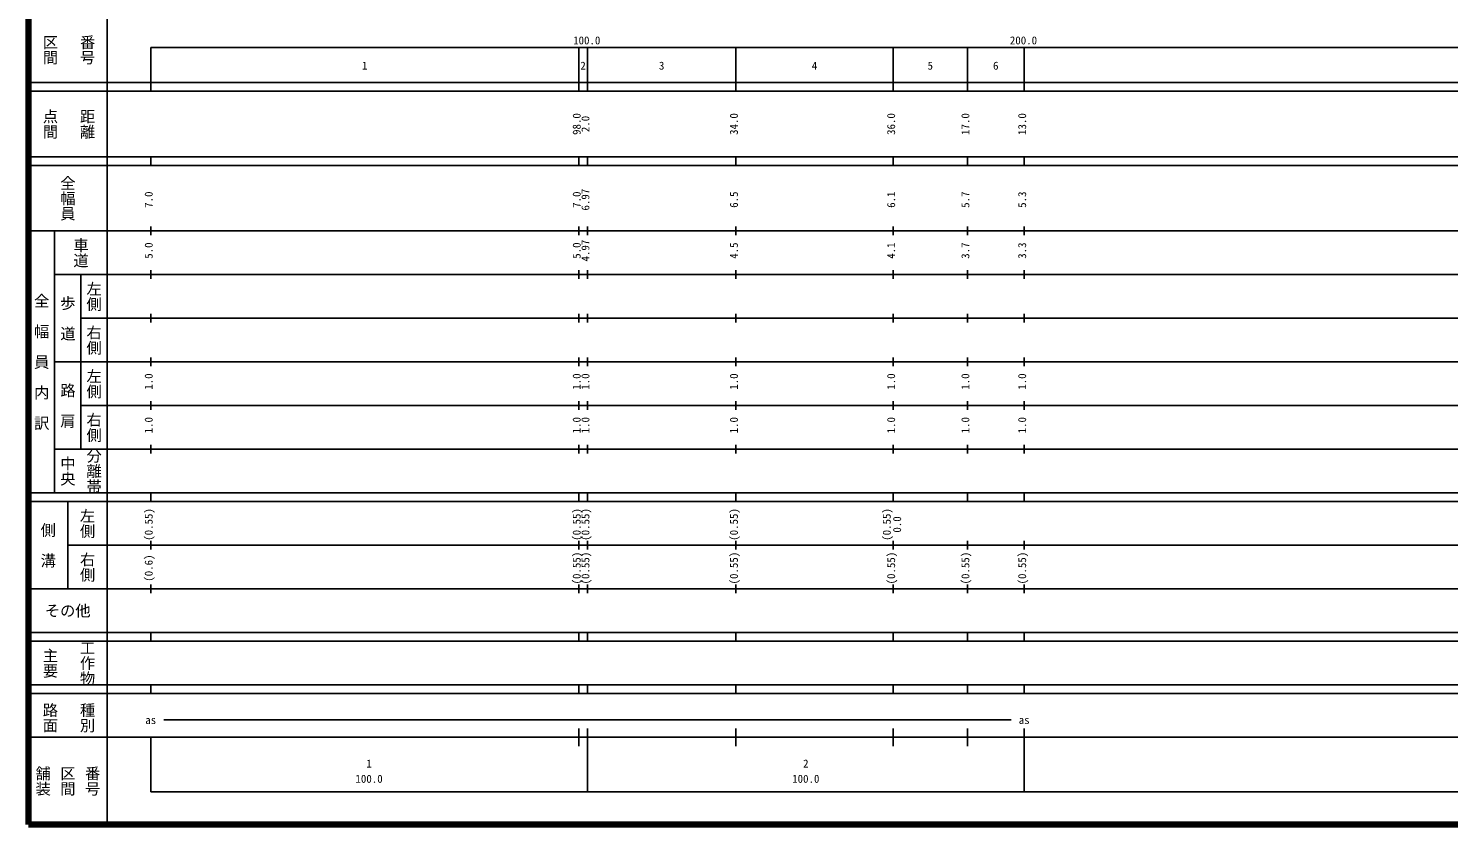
# Model space of a CAD drawing. Units: millimetres on the paper, enlarged 1000 times. Extents: x 40000 to 680000, y 20000 to 380000.
# Drawn here: x 40000 to 365183, y 20000 to 202409 of the extents above; entities that cross this region are included whole.
import ezdxf
from ezdxf.enums import TextEntityAlignment as Align

# ---------------------------------------------------------------- set-up
doc = ezdxf.new("R2010")
doc.units = ezdxf.units.MM
doc.header["$LTSCALE"] = 1000
doc.layers.add('M-TTL', color=2, linetype='Continuous', lineweight=140)
doc.layers.add('M-TTL-BAND', color=7, linetype='Continuous', lineweight=25)
doc.styles.add('@ＭＳ ゴシック', font='')
doc.styles.add('ＭＳ ゴシック', font='')
doc.styles.get('@ＭＳ ゴシック').set_extended_font_data('@MS Gothic')
doc.styles.get('ＭＳ ゴシック').set_extended_font_data('MS Gothic')

msp = doc.modelspace()

# ---------------------------------------------------------------- linework, layer by layer
at = {"layer": 'M-TTL'}
for p, q in [((40000, 380000), (40000, 20000)), ((40000, 20000), (680000, 20000))]:
    msp.add_line(p, q, dxfattribs=at)
at = {"layer": 'M-TTL-BAND'}
for p, q in [((58000, 370000), (58000, 20000)), ((68000, 198000), (579000, 198000)), ((68000, 198000), (68000, 188000)), ((166000, 188000), (166000, 198000)), ((168000, 188000), (168000, 198000)), ((202000, 188000), (202000, 198000)), ((238000, 188000), (238000, 198000)), ((255000, 188000), (255000, 198000)), ((268000, 188000), (268000, 198000)), ((40000, 190000), (579000, 190000)), ((40000, 188000), (579000, 188000)), ((40000, 173000), (579000, 173000)), ((68000, 171000), (68000, 173000)), ((166000, 171000), (166000, 173000)), ((168000, 171000), (168000, 173000)), ((202000, 171000), (202000, 173000)), ((238000, 171000), (238000, 173000)), ((255000, 171000), (255000, 173000)), ((268000, 171000), (268000, 173000)), ((40000, 171000), (579000, 171000)), ((68000, 155000), (68000, 157000)), ((166000, 155000), (166000, 157000)), ((168000, 155000), (168000, 157000)), ((202000, 155000), (202000, 157000)), ((238000, 155000), (238000, 157000)), ((255000, 155000), (255000, 157000)), ((268000, 155000), (268000, 157000)), ((40000, 156000), (579000, 156000)), ((46000, 96000), (46000, 156000)), ((68000, 145000), (68000, 147000)), ((166000, 145000), (166000, 147000)), ((168000, 145000), (168000, 147000)), ((202000, 145000), (202000, 147000)), ((238000, 145000), (238000, 147000)), ((255000, 145000), (255000, 147000)), ((268000, 145000), (268000, 147000)), ((46000, 146000), (579000, 146000)), ((52000, 146000), (52000, 106000)), ((68000, 135000), (68000, 137000)), ((166000, 135000), (166000, 137000)), ((168000, 135000), (168000, 137000)), ((202000, 135000), (202000, 137000)), ((238000, 135000), (238000, 137000)), ((255000, 135000), (255000, 137000)), ((268000, 135000), (268000, 137000)), ((52000, 136000), (579000, 136000)), ((68000, 125000), (68000, 127000)), ((166000, 125000), (166000, 127000)), ((168000, 125000), (168000, 127000)), ((202000, 125000), (202000, 127000)), ((238000, 125000), (238000, 127000)), ((255000, 125000), (255000, 127000)), ((268000, 125000), (268000, 127000)), ((46000, 126000), (579000, 126000)), ((52000, 116000), (579000, 116000)), ((68000, 115000), (68000, 117000)), ((166000, 115000), (166000, 117000)), ((168000, 115000), (168000, 117000)), ((202000, 115000), (202000, 117000)), ((238000, 115000), (238000, 117000)), ((255000, 115000), (255000, 117000)), ((268000, 115000), (268000, 117000)), ((46000, 106000), (579000, 106000)), ((68000, 105000), (68000, 107000)), ((166000, 105000), (166000, 107000)), ((168000, 105000), (168000, 107000)), ((202000, 105000), (202000, 107000)), ((238000, 105000), (238000, 107000)), ((255000, 105000), (255000, 107000)), ((268000, 105000), (268000, 107000)), ((40000, 96000), (579000, 96000)), ((68000, 94000), (68000, 96000)), ((166000, 94000), (166000, 96000)), ((168000, 94000), (168000, 96000)), ((202000, 94000), (202000, 96000)), ((238000, 94000), (238000, 96000)), ((255000, 94000), (255000, 96000)), ((268000, 94000), (268000, 96000)), ((40000, 94000), (579000, 94000)), ((49000, 94000), (49000, 74000)), ((68000, 83000), (68000, 85000)), ((166000, 83000), (166000, 85000)), ((168000, 83000), (168000, 85000)), ((202000, 83000), (202000, 85000)), ((238000, 83000), (238000, 85000)), ((255000, 83000), (255000, 85000)), ((268000, 83000), (268000, 85000)), ((49000, 84000), (579000, 84000)), ((68000, 73000), (68000, 75000)), ((166000, 73000), (166000, 75000)), ((168000, 73000), (168000, 75000)), ((202000, 73000), (202000, 75000)), ((238000, 73000), (238000, 75000)), ((255000, 73000), (255000, 75000)), ((268000, 73000), (268000, 75000)), ((40000, 74000), (579000, 74000)), ((40000, 64000), (579000, 64000)), ((40000, 62000), (579000, 62000)), ((68000, 62000), (68000, 64000)), ((166000, 62000), (166000, 64000)), ((168000, 62000), (168000, 64000)), ((202000, 62000), (202000, 64000)), ((238000, 62000), (238000, 64000)), ((255000, 62000), (255000, 64000)), ((268000, 62000), (268000, 64000)), ((40000, 52000), (579000, 52000)), ((40000, 50000), (579000, 50000)), ((68000, 50000), (68000, 52000)), ((166000, 50000), (166000, 52000)), ((168000, 50000), (168000, 52000)), ((202000, 50000), (202000, 52000)), ((238000, 50000), (238000, 52000)), ((255000, 50000), (255000, 52000)), ((268000, 50000), (268000, 52000)), ((71000, 44000), (265000, 44000)), ((40000, 40000), (579000, 40000)), ((68000, 40000), (68000, 27500)), ((166000, 38000), (166000, 42000)), ((168000, 27500), (168000, 42000)), ((202000, 38000), (202000, 42000)), ((238000, 38000), (238000, 42000)), ((255000, 38000), (255000, 42000)), ((268000, 27500), (268000, 42000)), ((68000, 27500), (579000, 27500))]:
    msp.add_line(p, q, dxfattribs=at)

# ---------------------------------------------------------------- texts
at = {"layer": 'M-TTL-BAND', "style": '@ＭＳ ゴシック'}
for s, p in [('区間', (45000, 197500)), ('番号', (53500, 197500)), ('点間', (45000, 180500)), ('距離', (53500, 180500)), ('全幅員', (49000, 163500)), ('車道', (52000, 151000)), ('左側', (55000, 141000)), ('全\u3000幅\u3000員\u3000内\u3000訳', (43000, 126000)), ('歩\u3000道', (49000, 136000)), ('右側', (55000, 131000)), ('左側', (55000, 121000)), ('路\u3000肩', (49000, 116000)), ('右側', (55000, 111000)), ('中央', (49000, 101000)), ('分離帯', (55000, 101000)), ('左側', (53500, 89000)), ('側\u3000溝', (44500, 84000)), ('右側', (53500, 79000)), ('主要', (45000, 57000)), ('工作物', (53500, 57000)), ('路面', (45000, 44500)), ('種別', (53500, 44500)), ('舗装', (43333, 30000)), ('区間', (49000, 30000)), ('番号', (54667, 30000))]:
    msp.add_text(s, height=2566, rotation=270, dxfattribs=at).set_placement(p, align=Align.MIDDLE_CENTER)
at = {"layer": 'M-TTL-BAND', "style": 'ＭＳ ゴシック'}
for s, p in [('100.0', (167844, 198195)), ('200.0', (267844, 198195)), ('1', (117000, 192405)), ('2', (167000, 192405)), ('3', (185000, 192405)), ('4', (220000, 192405)), ('5', (246500, 192405)), ('6', (261500, 192405)), ('as', (68000, 42500)), ('as', (268000, 42500)), ('1', (118000, 32523)), ('2', (218000, 32523)), ('100.0', (118000, 29033)), ('100.0', (218000, 29033))]:
    msp.add_text(s, height=1833, dxfattribs=at).set_placement(p, align=Align.BOTTOM_CENTER)
for s, p in [('98.0', (167000, 180500)), ('2.0', (169000, 180500)), ('34.0', (203000, 180500)), ('36.0', (239000, 180500)), ('17.0', (256000, 180500)), ('13.0', (269000, 180500)), ('7.0', (69000, 163174)), ('7.0', (167000, 163174)), ('6.97', (169000, 163174)), ('6.5', (203000, 163174)), ('6.1', (239000, 163174)), ('5.7', (256000, 163174)), ('5.3', (269000, 163174)), ('5.0', (69000, 151500)), ('5.0', (167000, 151500)), ('4.97', (169000, 151500)), ('4.5', (203000, 151500)), ('4.1', (239000, 151500)), ('3.7', (256000, 151500)), ('3.3', (269000, 151500)), ('1.0', (69000, 121500)), ('1.0', (167000, 121500)), ('1.0', (169000, 121500)), ('1.0', (203000, 121500)), ('1.0', (239000, 121500)), ('1.0', (256000, 121500)), ('1.0', (269000, 121500)), ('1.0', (69000, 111500)), ('1.0', (167000, 111500)), ('1.0', (169000, 111500)), ('1.0', (203000, 111500)), ('1.0', (239000, 111500)), ('1.0', (256000, 111500)), ('1.0', (269000, 111500)), ('(0.55)', (69000, 88764)), ('(0.55)', (167000, 88764)), ('(0.55)', (169000, 88764)), ('(0.55)', (203000, 88764)), ('(0.55)', (238000, 88764)), ('0.0', (240370, 88764)), ('(0.6)', (69000, 78764)), ('(0.55)', (167000, 78764)), ('(0.55)', (169000, 78764)), ('(0.55)', (203000, 78764)), ('(0.55)', (239000, 78764)), ('(0.55)', (256000, 78764)), ('(0.55)', (269000, 78764))]:
    msp.add_text(s, height=1833, rotation=90, dxfattribs=at).set_placement(p, align=Align.BOTTOM_CENTER)
msp.add_text('その他', height=2566, dxfattribs=at).set_placement((49000, 69000), align=Align.MIDDLE_CENTER)

doc.saveas('drawing.dxf')
